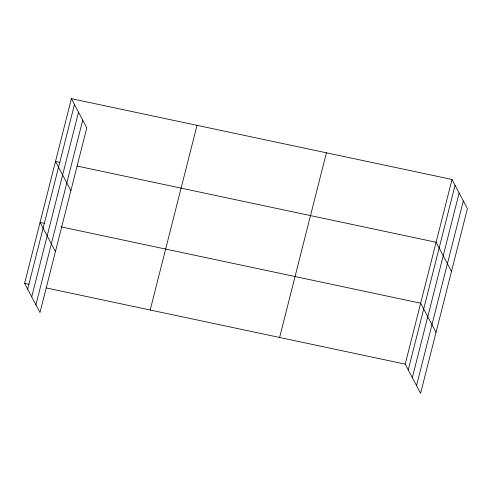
<?xml version="1.0" encoding="UTF-8"?>
<svg xmlns="http://www.w3.org/2000/svg" width="492" height="492" viewBox="0 0 492 492"><rect width="100%" height="100%" fill="white"/><g stroke="black" fill="none" stroke-linecap="round" stroke-linejoin="round"><path stroke-width="0.74" d="M71.408 98.683L86.789 127.865L39.987 312.531L24.6 283.349L71.408 98.683L452.013 179.469L467.4 208.651L420.592 393.317L405.211 364.135L452.013 179.469M27.65 289.136L74.458 104.47M31.722 296.854L78.529 112.188M35.916 304.812L82.724 120.146M150.201 310.009L197.009 125.343M279.61 337.475L326.417 152.809M408.255 369.916L455.063 185.25M412.327 377.641L459.134 192.975M416.521 385.593L463.329 200.927M59.981 162.422L55.491 161.474L70.879 190.65M77.176 166.075L436.103 242.255L451.484 271.436M44.532 223.362L40.049 222.409L55.43 251.59M60.977 226.855L420.654 303.195L436.041 332.377M24.6 283.349L29.083 284.302M46.279 287.955L405.211 364.135"/></g></svg>
